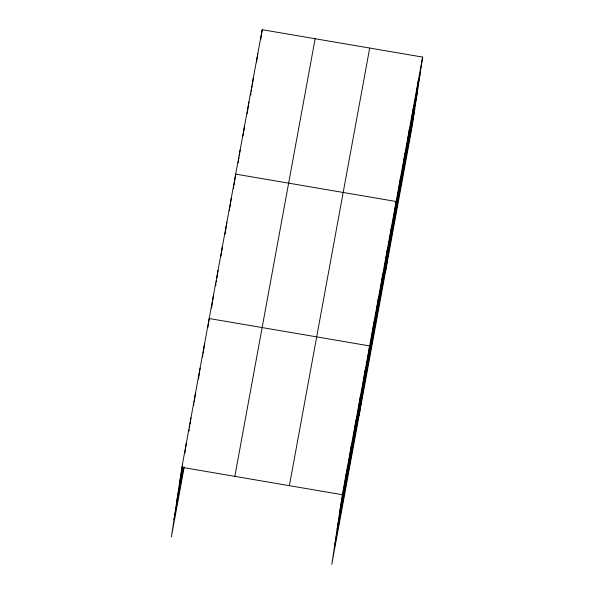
<?xml version="1.0" encoding="UTF-8"?>
<svg xmlns="http://www.w3.org/2000/svg" width="594" height="594" viewBox="0 0 594 594"><rect width="100%" height="100%" fill="white"/><g stroke="black" fill="none" stroke-linecap="round" stroke-linejoin="round"><path stroke-width="0.89" d="M422.631 57.091L342.322 494.713L331.801 564.3L412.11 126.678L422.631 57.091L262.199 29.7L181.89 467.322L171.369 536.909L184.207 466.936M184.793 453.415L186.442 442.523M188.937 431.341L189.211 429.529M189.486 427.71L189.761 425.898M190.035 424.079L190.993 417.723M193.622 405.635L193.896 403.816M194.171 402.004L195.545 392.924M198.448 379.024L200.096 368.132M202.584 356.942L202.858 355.13M203.133 353.311L204.648 343.332M207.826 327.606L209.199 318.533L369.631 345.923L359.103 415.51M211.553 308.078L213.61 294.461M215.696 285.825L215.971 284.006M216.246 282.195L216.52 280.375M216.795 278.564L218.028 270.389M220.938 256.311L222.446 246.324M225.081 234.051L226.863 222.253M229.358 210.892L229.633 209.081M229.908 207.261L231.281 198.188M233.501 188.64L233.776 186.82M234.051 185.009L235.699 174.116L396.131 201.507L385.61 271.094M238.194 162.756L238.469 160.937M238.743 159.125L239.018 157.306M239.293 155.494L240.117 150.044M243.02 135.959L244.535 125.98M247.163 113.706L248.945 101.908M250.757 95.085L251.032 93.273M251.307 91.454L251.581 89.642M251.856 87.823L252.131 86.011M252.405 84.192L253.363 77.836M256.549 61.939L257.781 53.772M260.692 39.687L262.199 29.7M344.268 487.162L346.874 469.921M348.819 462.362L351.425 445.121M353.371 437.57L355.977 420.322M357.922 412.771L360.528 395.522M362.466 387.971L365.08 370.723M371.436 339.1L374.049 321.851M375.853 315.035L378.46 297.787M380.271 290.963L382.878 273.715M384.689 266.892L387.295 249.651M389.107 242.827L391.713 225.579M397.943 194.684L400.549 177.443M402.353 170.619L404.967 153.371M406.771 146.547L409.385 129.299M411.189 122.475L413.795 105.235M415.607 98.411L418.213 81.163M179.284 484.57L182.7 465.971M176.67 501.841L183.011 467.3M173.983 519.639L183.568 467.381M234.83 476.366L315.139 38.736M289.382 485.677L369.691 48.055M339.716 511.961L420.025 74.339M337.102 529.232L417.411 91.61M334.415 547.029L414.723 109.407M181.89 467.322L342.322 494.713"/></g></svg>
